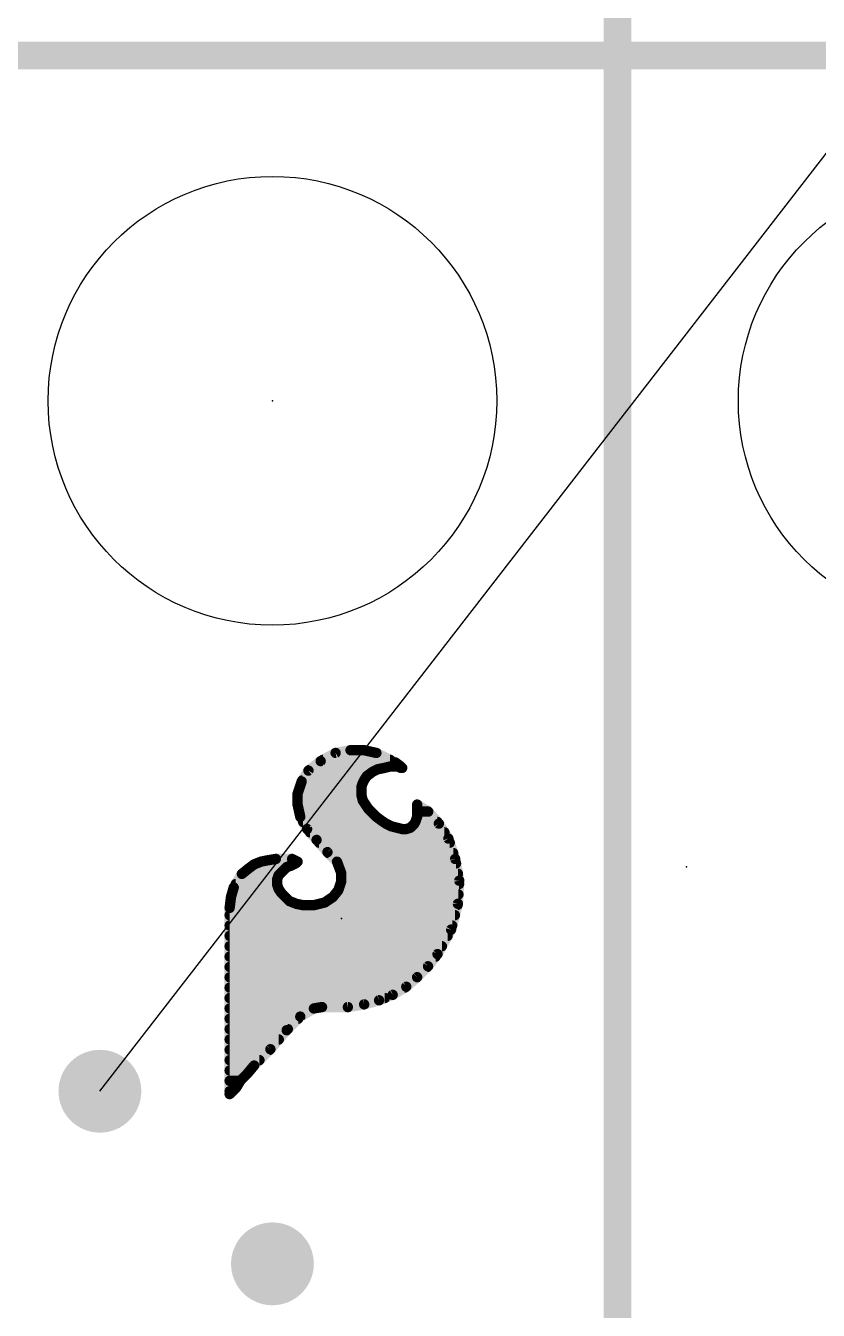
# Model space of a CAD drawing. Extents: x -17 to 166, y -13 to 51.
# Drawn here: x 43.9 to 49.74, y 13.63 to 23.08 of the extents above; entities that cross this region are included whole.
import ezdxf

# ---------------------------------------------------------------- set-up
doc = ezdxf.new("R2010")
doc.units = 0
for name, color, linetype in [('1', 12, 'CONTINUOUS'), ('16', 132, 'CONTINUOUS'), ('18', 110, 'CONTINUOUS'), ('19', 53, 'CONTINUOUS'), ('20', 31, 'CONTINUOUS'), ('23', 53, 'CONTINUOUS')]:
    doc.layers.add(name, color=color, linetype=linetype)

# ---------------------------------------------------------------- blocks, each defined once
blk = doc.blocks.new('ROUNDV')
at = {"const_width": 0.5}
blk.add_lwpolyline([(0, -0.25, 1), (0, 0.25, 1), (0, -0.25)], format="xyb", dxfattribs=at)

msp = doc.modelspace()

# ---------------------------------------------------------------- linework, layer by layer
at = {"layer": '1'}
for points, const_width in [([(48.26, 35.56), (48.26, 22.86)], 0.2032), ([(48.26, 22.86), (48.26, 35.56)], 0.2032), ([(48.26, 22.86), (25.4, 22.86)], 0.2032), ([(25.4, 22.86), (48.26, 22.86)], 0.2032), ([(48.26, 22.86), (48.26, 0)], 0.2032), ([(48.26, 22.86), (60.96, 22.86)], 0.2032), ([(48.26, 0), (48.26, 22.86)], 0.2032), ([(60.96, 22.86), (48.26, 22.86)], 0.2032), ([(46.295, 17.749), (46.185, 17.729)], 0.0762), ([(46.395, 17.749), (46.295, 17.749)], 0.0762), ([(46.485, 17.729), (46.395, 17.749)], 0.0762), ([(46.075, 17.669), (45.985, 17.599)], 0.0762), ([(46.185, 17.729), (46.075, 17.669)], 0.0762), ([(46.0922, 17.6784), (46.5862, 17.6784)], 0.0762), ([(46.625, 17.659), (46.485, 17.729)], 0.0762), ([(46.665, 17.629), (46.625, 17.659)], 0.0762), ([(45.985, 17.599), (45.935, 17.519)], 0.0762), ([(45.9891, 17.6022), (46.4814, 17.6022)], 0.0762), ([(46.395, 17.529), (46.415, 17.559)], 0.0762), ([(46.415, 17.559), (46.455, 17.589)], 0.0762), ([(46.455, 17.589), (46.495, 17.609)], 0.0762), ([(46.495, 17.609), (46.545, 17.619)], 0.0762), ([(46.545, 17.619), (46.585, 17.629)], 0.0762), ([(46.585, 17.629), (46.645, 17.629)], 0.0762), ([(46.645, 17.629), (46.665, 17.619)], 0.0762), ([(46.675, 17.619), (46.665, 17.629)], 0.0762), ([(46.665, 17.619), (46.675, 17.619)], 0.0762), ([(45.935, 17.519), (45.905, 17.429)], 0.0762), ([(45.9119, 17.4498), (46.375, 17.4498)], 0.0762), ([(45.9394, 17.526), (46.3935, 17.526)], 0.0762), ([(46.375, 17.479), (46.385, 17.509)], 0.0762), ([(46.375, 17.419), (46.375, 17.479)], 0.0762), ([(46.385, 17.509), (46.395, 17.529)], 0.0762), ([(45.905, 17.429), (45.905, 17.349)], 0.0762), ([(45.905, 17.3736), (46.3886, 17.3736)], 0.0762), ([(46.385, 17.379), (46.375, 17.419)], 0.0762), ([(46.425, 17.319), (46.385, 17.379)], 0.0762), ([(45.905, 17.349), (45.925, 17.259)], 0.0762), ([(45.9165, 17.2974), (46.4466, 17.2974)], 0.0762), ([(45.925, 17.259), (45.975, 17.169)], 0.0762), ([(46.485, 17.259), (46.425, 17.319)], 0.0762), ([(46.525, 17.229), (46.485, 17.259)], 0.0762), ([(46.785, 17.259), (46.775, 17.229)], 0.0762), ([(46.785, 17.349), (46.785, 17.259)], 0.0762), ([(46.865, 17.299), (46.785, 17.349)], 0.0762), ([(46.785, 17.2974), (46.8664, 17.2974)], 0.0762), ([(46.945, 17.209), (46.865, 17.299)], 0.0762), ([(45.946, 17.2212), (46.5367, 17.2212)], 0.0762), ([(45.975, 17.169), (46.045, 17.089)], 0.0762), ([(46.555, 17.209), (46.525, 17.229)], 0.0762), ([(46.595, 17.189), (46.555, 17.209)], 0.0762), ([(46.675, 17.169), (46.595, 17.189)], 0.0762), ([(46.705, 17.169), (46.675, 17.169)], 0.0762), ([(46.735, 17.179), (46.705, 17.169)], 0.0762), ([(46.765, 17.209), (46.735, 17.179)], 0.0762), ([(46.775, 17.229), (46.765, 17.209)], 0.0762), ([(46.7711, 17.2212), (46.9342, 17.2212)], 0.0762), ([(47.015, 17.099), (46.945, 17.209)], 0.0762), ([(45.996, 17.145), (46.9857, 17.145)], 0.0762), ([(46.045, 17.089), (46.125, 16.999)], 0.0762), ([(47.065, 16.949), (47.015, 17.099)], 0.0762), ([(46.063, 17.0688), (47.0251, 17.0688)], 0.0762), ([(46.125, 16.999), (46.195, 16.929)], 0.0762), ([(46.1314, 16.9926), (47.0505, 16.9926)], 0.0762), ([(45.585, 16.909), (45.545, 16.879)], 0.0762), ([(45.635, 16.929), (45.585, 16.909)], 0.0762), ([(45.6035, 16.9164), (45.8898, 16.9164)], 0.0762), ([(45.685, 16.939), (45.635, 16.929)], 0.0762), ([(45.745, 16.949), (45.685, 16.939)], 0.0762), ([(45.865, 16.949), (45.745, 16.949)], 0.0762), ([(45.765, 16.829), (45.825, 16.889)], 0.0762), ([(45.825, 16.889), (45.855, 16.899)], 0.0762), ([(45.855, 16.899), (45.895, 16.919)], 0.0762), ([(45.905, 16.929), (45.865, 16.949)], 0.0762), ([(45.895, 16.919), (45.905, 16.929)], 0.0762), ([(46.195, 16.929), (46.225, 16.849)], 0.0762), ([(46.1997, 16.9164), (47.0711, 16.9164)], 0.0762), ([(47.095, 16.789), (47.065, 16.949)], 0.0762), ([(45.495, 16.839), (45.435, 16.739)], 0.0762), ([(45.545, 16.879), (45.495, 16.839)], 0.0762), ([(45.4965, 16.8402), (45.7762, 16.8402)], 0.0762), ([(45.755, 16.799), (45.765, 16.829)], 0.0762), ([(45.755, 16.759), (45.755, 16.799)], 0.0762), ([(46.225, 16.849), (46.225, 16.779)], 0.0762), ([(46.225, 16.8402), (47.0854, 16.8402)], 0.0762), ([(47.085, 16.619), (47.095, 16.789)], 0.0762), ([(45.435, 16.739), (45.415, 16.669)], 0.0762), ([(45.45, 16.764), (45.755, 16.764)], 0.0762), ([(45.765, 16.729), (45.755, 16.759)], 0.0762), ([(45.785, 16.699), (45.765, 16.729)], 0.0762), ([(45.845, 16.639), (45.785, 16.699)], 0.0762), ([(46.205, 16.719), (46.165, 16.669)], 0.0762), ([(46.225, 16.779), (46.205, 16.719)], 0.0762), ([(46.22, 16.764), (47.0935, 16.764)], 0.0762), ([(45.415, 16.669), (45.405, 16.589)], 0.0762), ([(45.4078, 16.6116), (45.932, 16.6116)], 0.0762), ([(45.4204, 16.6878), (45.7962, 16.6878)], 0.0762), ([(45.895, 16.619), (45.845, 16.639)], 0.0762), ([(45.945, 16.609), (45.895, 16.619)], 0.0762), ([(46.025, 16.609), (45.945, 16.609)], 0.0762), ([(46.105, 16.629), (46.025, 16.609)], 0.0762), ([(46.0354, 16.6116), (47.0831, 16.6116)], 0.0762), ([(46.165, 16.669), (46.105, 16.629)], 0.0762), ([(46.18, 16.6878), (47.089, 16.6878)], 0.0762), ([(47.035, 16.429), (47.085, 16.619)], 0.0762), ([(45.405, 16.589), (45.405, 15.219)], 0.0762), ([(45.405, 16.5354), (47.063, 16.5354)], 0.0762), ([(45.405, 16.4592), (47.0429, 16.4592)], 0.0762), ([(46.935, 16.249), (47.035, 16.429)], 0.0762), ([(45.405, 16.383), (47.0094, 16.383)], 0.0762), ([(45.405, 16.3068), (46.9671, 16.3068)], 0.0762), ([(45.405, 16.2306), (46.9207, 16.2306)], 0.0762), ([(46.865, 16.159), (46.935, 16.249)], 0.0762), ([(45.405, 16.1544), (46.8604, 16.1544)], 0.0762), ([(46.785, 16.079), (46.865, 16.159)], 0.0762), ([(45.405, 16.0782), (46.7841, 16.0782)], 0.0762), ([(46.705, 16.009), (46.785, 16.079)], 0.0762), ([(45.405, 16.002), (46.6933, 16.002)], 0.0762), ([(46.505, 15.909), (46.605, 15.949)], 0.0762), ([(46.605, 15.949), (46.705, 16.009)], 0.0762), ([(45.405, 15.9258), (46.547, 15.9258)], 0.0762), ([(45.405, 15.8496), (46.0286, 15.8496)], 0.0762), ([(45.925, 15.789), (46.025, 15.849)], 0.0762), ([(46.025, 15.849), (46.085, 15.859)], 0.0762), ([(46.085, 15.859), (46.275, 15.859)], 0.0762), ([(46.275, 15.859), (46.395, 15.879)], 0.0762), ([(46.395, 15.879), (46.505, 15.909)], 0.0762), ([(45.405, 15.7734), (45.9094, 15.7734)], 0.0762), ([(45.825, 15.689), (45.925, 15.789)], 0.0762), ([(45.405, 15.6972), (45.8332, 15.6972)], 0.0762), ([(45.705, 15.549), (45.825, 15.689)], 0.0762), ([(45.405, 15.621), (45.7667, 15.621)], 0.0762), ([(45.405, 15.5448), (45.7008, 15.5448)], 0.0762), ([(45.405, 15.4686), (45.6246, 15.4686)], 0.0762), ([(45.585, 15.429), (45.705, 15.549)], 0.0762), ([(45.405, 15.3924), (45.5545, 15.3924)], 0.0762), ([(45.485, 15.319), (45.535, 15.369)], 0.0762), ([(45.535, 15.369), (45.585, 15.429)], 0.0762), ([(45.405, 15.3162), (45.4833, 15.3162)], 0.0762), ([(45.455, 15.269), (45.485, 15.319)], 0.0762), ([(45.405, 15.219), (45.455, 15.269)], 0.0762), ([(45.405, 15.24), (45.426, 15.24)], 0.0762)]:
    msp.add_lwpolyline(points, dxfattribs=dict(at, const_width=const_width))
for points, const_width in [([(48.3108, 22.86, 1), (48.2092, 22.86)], 0.1016), ([(48.26, 22.9108, 1), (48.26, 22.8092)], 0.1016), ([(48.3108, 22.86, 1), (48.2092, 22.86)], 0.1016), ([(48.26, 22.9108, 1), (48.26, 22.8092)], 0.1016), ([(48.2092, 22.86, 1), (48.3108, 22.86)], 0.1016), ([(48.2092, 22.86, 1), (48.3108, 22.86)], 0.1016), ([(48.26, 22.8092, 1), (48.26, 22.9108)], 0.1016), ([(48.26, 22.8092, 1), (48.26, 22.9108)], 0.1016), ([(46.295, 17.7681, 1), (46.295, 17.73)], 0.0381), ([(46.2984, 17.7303, 1), (46.2916, 17.7677)], 0.0381), ([(46.3991, 17.7676, 1), (46.3909, 17.7304)], 0.0381), ([(46.395, 17.73, 1), (46.395, 17.7681)], 0.0381), ([(46.0659, 17.6857, 1), (46.0841, 17.6523)], 0.0381), ([(46.0867, 17.654, 1), (46.0633, 17.684)], 0.0381), ([(46.0922, 17.6974, 1), (46.0922, 17.6593)], 0.0381), ([(46.1816, 17.7477, 1), (46.1884, 17.7103)], 0.0381), ([(46.1941, 17.7123, 1), (46.1759, 17.7457)], 0.0381), ([(46.4935, 17.746, 1), (46.4765, 17.712)], 0.0381), ([(46.4809, 17.7104, 1), (46.4891, 17.7476)], 0.0381), ([(46.5862, 17.6593, 1), (46.5862, 17.6974)], 0.0381), ([(46.6364, 17.6742, 1), (46.6136, 17.6438)], 0.0381), ([(46.6165, 17.642, 1), (46.6335, 17.676)], 0.0381), ([(45.9733, 17.614, 1), (45.9967, 17.584)], 0.0381), ([(46.0012, 17.5889, 1), (45.9688, 17.6091)], 0.0381), ([(45.9891, 17.6212, 1), (45.9891, 17.5831)], 0.0381), ([(46.4036, 17.5742, 1), (46.4264, 17.5438)], 0.0381), ([(46.4309, 17.5484, 1), (46.3991, 17.5696)], 0.0381), ([(46.4465, 17.606, 1), (46.4635, 17.572)], 0.0381), ([(46.4664, 17.5738, 1), (46.4436, 17.6042)], 0.0381), ([(46.4913, 17.6277, 1), (46.4987, 17.5903)], 0.0381), ([(46.4814, 17.5831, 1), (46.4814, 17.6212)], 0.0381), ([(46.5035, 17.592, 1), (46.4865, 17.626)], 0.0381), ([(46.5404, 17.6375, 1), (46.5496, 17.6005)], 0.0381), ([(46.5487, 17.6003, 1), (46.5413, 17.6377)], 0.0381), ([(46.585, 17.6481, 1), (46.585, 17.61)], 0.0381), ([(46.5896, 17.6105, 1), (46.5804, 17.6475)], 0.0381), ([(46.6535, 17.646, 1), (46.6365, 17.612)], 0.0381), ([(46.645, 17.61, 1), (46.645, 17.6481)], 0.0381), ([(46.6785, 17.6425, 1), (46.6515, 17.6155)], 0.0381), ([(46.665, 17.638, 1), (46.665, 17.5999)], 0.0381), ([(46.6536, 17.6138, 1), (46.6764, 17.6442)], 0.0381), ([(46.6565, 17.602, 1), (46.6735, 17.636)], 0.0381), ([(46.6615, 17.6055, 1), (46.6885, 17.6325)], 0.0381), ([(46.675, 17.5999, 1), (46.675, 17.638)], 0.0381), ([(45.9119, 17.4688, 1), (45.9119, 17.4307)], 0.0381), ([(45.9188, 17.5291, 1), (45.9512, 17.5089)], 0.0381), ([(45.9531, 17.513, 1), (45.9169, 17.525)], 0.0381), ([(45.9394, 17.545, 1), (45.9394, 17.5069)], 0.0381), ([(46.3941, 17.479, 1), (46.3559, 17.479)], 0.0381), ([(46.3569, 17.485, 1), (46.3931, 17.473)], 0.0381), ([(46.368, 17.5175, 1), (46.402, 17.5005)], 0.0381), ([(46.4031, 17.503, 1), (46.3669, 17.515)], 0.0381), ([(46.375, 17.4307, 1), (46.375, 17.4688)], 0.0381), ([(46.3791, 17.5396, 1), (46.4109, 17.5184)], 0.0381), ([(46.412, 17.5205, 1), (46.378, 17.5375)], 0.0381), ([(46.3935, 17.5069, 1), (46.3935, 17.545)], 0.0381), ([(45.8869, 17.435, 1), (45.9231, 17.423)], 0.0381), ([(45.905, 17.3926, 1), (45.905, 17.3545)], 0.0381), ([(45.9241, 17.429, 1), (45.886, 17.429)], 0.0381), ([(46.3559, 17.419, 1), (46.3941, 17.419)], 0.0381), ([(46.3935, 17.4236, 1), (46.3565, 17.4144)], 0.0381), ([(46.4009, 17.3896, 1), (46.3691, 17.3684)], 0.0381), ([(46.3665, 17.3744, 1), (46.4035, 17.3836)], 0.0381), ([(46.3886, 17.3545, 1), (46.3886, 17.3926)], 0.0381), ([(45.9236, 17.3531, 1), (45.8864, 17.3449)], 0.0381), ([(45.886, 17.349, 1), (45.9241, 17.349)], 0.0381), ([(45.9165, 17.3164, 1), (45.9165, 17.2783)], 0.0381), ([(45.9417, 17.2683, 1), (45.9083, 17.2497)], 0.0381), ([(46.4385, 17.3325, 1), (46.4115, 17.3055)], 0.0381), ([(46.4091, 17.3084, 1), (46.4409, 17.3296)], 0.0381), ([(46.4466, 17.2783, 1), (46.4466, 17.3164)], 0.0381), ([(46.4964, 17.2742, 1), (46.4736, 17.2438)], 0.0381), ([(46.8041, 17.349, 1), (46.766, 17.349)], 0.0381), ([(46.7951, 17.3652, 1), (46.7749, 17.3328)], 0.0381), ([(46.785, 17.3164, 1), (46.785, 17.2783)], 0.0381), ([(46.8031, 17.253, 1), (46.7669, 17.265)], 0.0381), ([(46.8792, 17.3117, 1), (46.8508, 17.2863)], 0.0381), ([(46.8549, 17.2828, 1), (46.8751, 17.3152)], 0.0381), ([(46.8664, 17.2783, 1), (46.8664, 17.3164)], 0.0381), ([(45.9064, 17.2549, 1), (45.9436, 17.2631)], 0.0381), ([(45.946, 17.2402, 1), (45.946, 17.2021)], 0.0381), ([(45.9893, 17.1815, 1), (45.9607, 17.1565)], 0.0381), ([(46.4715, 17.2455, 1), (46.4985, 17.2725)], 0.0381), ([(46.5356, 17.2449, 1), (46.5144, 17.2131)], 0.0381), ([(46.5136, 17.2138, 1), (46.5364, 17.2442)], 0.0381), ([(46.5635, 17.226, 1), (46.5465, 17.192)], 0.0381), ([(46.5367, 17.2021, 1), (46.5367, 17.2402)], 0.0381), ([(46.5444, 17.1931, 1), (46.5656, 17.2249)], 0.0381), ([(46.5996, 17.2075, 1), (46.5904, 17.1705)], 0.0381), ([(46.5865, 17.172, 1), (46.6035, 17.206)], 0.0381), ([(46.675, 17.1881, 1), (46.675, 17.15)], 0.0381), ([(46.6704, 17.1505, 1), (46.6796, 17.1875)], 0.0381), ([(46.699, 17.1871, 1), (46.711, 17.1509)], 0.0381), ([(46.705, 17.15, 1), (46.705, 17.1881)], 0.0381), ([(46.7215, 17.1925, 1), (46.7485, 17.1655)], 0.0381), ([(46.741, 17.1609, 1), (46.729, 17.1971)], 0.0381), ([(46.748, 17.2175, 1), (46.782, 17.2005)], 0.0381), ([(46.7785, 17.1955, 1), (46.7515, 17.2225)], 0.0381), ([(46.7711, 17.2402, 1), (46.7711, 17.2021)], 0.0381), ([(46.7569, 17.235, 1), (46.7931, 17.223)], 0.0381), ([(46.792, 17.2205, 1), (46.758, 17.2375)], 0.0381), ([(46.766, 17.259, 1), (46.8041, 17.259)], 0.0381), ([(46.9611, 17.2192, 1), (46.9289, 17.1988)], 0.0381), ([(46.9308, 17.1963, 1), (46.9592, 17.2217)], 0.0381), ([(46.9342, 17.2021, 1), (46.9342, 17.2402)], 0.0381), ([(45.9583, 17.1597, 1), (45.9917, 17.1783)], 0.0381), ([(45.996, 17.164, 1), (45.996, 17.1259)], 0.0381), ([(46.0592, 17.1017, 1), (46.0308, 17.0763)], 0.0381), ([(46.0307, 17.0765, 1), (46.0593, 17.1015)], 0.0381), ([(46.9857, 17.1259, 1), (46.9857, 17.164)], 0.0381), ([(47.0331, 17.105, 1), (46.9969, 17.093)], 0.0381), ([(46.9989, 17.0888, 1), (47.0311, 17.1092)], 0.0381), ([(46.063, 17.0878, 1), (46.063, 17.0497)], 0.0381), ([(46.1385, 17.0125, 1), (46.1115, 16.9855)], 0.0381), ([(46.1108, 16.9863, 1), (46.1392, 17.0117)], 0.0381), ([(46.1314, 17.0116, 1), (46.1314, 16.9735)], 0.0381), ([(47.0251, 17.0497, 1), (47.0251, 17.0878)], 0.0381), ([(47.0505, 16.9735, 1), (47.0505, 17.0116)], 0.0381), ([(45.5779, 16.9267, 1), (45.5921, 16.8913)], 0.0381), ([(45.5964, 16.8938, 1), (45.5736, 16.9242)], 0.0381), ([(45.6035, 16.9354, 1), (45.6035, 16.8973)], 0.0381), ([(45.6313, 16.9477, 1), (45.6387, 16.9103)], 0.0381), ([(45.6421, 16.9113, 1), (45.6279, 16.9467)], 0.0381), ([(45.6819, 16.9578, 1), (45.6881, 16.9202)], 0.0381), ([(45.6887, 16.9203, 1), (45.6813, 16.9577)], 0.0381), ([(45.745, 16.9681, 1), (45.745, 16.93)], 0.0381), ([(45.7481, 16.9302, 1), (45.7419, 16.9678)], 0.0381), ([(45.819, 16.9071, 1), (45.831, 16.8709)], 0.0381), ([(45.8385, 16.8755, 1), (45.8115, 16.9025)], 0.0381), ([(45.8465, 16.916, 1), (45.8635, 16.882)], 0.0381), ([(45.8735, 16.966, 1), (45.8565, 16.932)], 0.0381), ([(45.861, 16.8809, 1), (45.849, 16.9171)], 0.0381), ([(45.865, 16.93, 1), (45.865, 16.9681)], 0.0381), ([(45.8815, 16.9325, 1), (45.9085, 16.9055)], 0.0381), ([(45.9035, 16.902, 1), (45.8865, 16.936)], 0.0381), ([(45.8898, 16.8973, 1), (45.8898, 16.9354)], 0.0381), ([(45.9185, 16.9155, 1), (45.8915, 16.9425)], 0.0381), ([(45.8965, 16.912, 1), (45.9135, 16.946)], 0.0381), ([(46.2128, 16.9357, 1), (46.1772, 16.9223)], 0.0381), ([(46.1997, 16.9354, 1), (46.1997, 16.8973)], 0.0381), ([(46.1815, 16.9155, 1), (46.2085, 16.9425)], 0.0381), ([(47.0837, 16.9525, 1), (47.0463, 16.9455)], 0.0381), ([(47.0469, 16.943, 1), (47.0831, 16.955)], 0.0381), ([(47.0711, 16.8973, 1), (47.0711, 16.9354)], 0.0381), ([(45.4831, 16.8539, 1), (45.5069, 16.8241)], 0.0381), ([(45.4965, 16.8592, 1), (45.4965, 16.8211)], 0.0381), ([(45.5113, 16.8292, 1), (45.4787, 16.8488)], 0.0381), ([(45.5336, 16.8942, 1), (45.5564, 16.8638)], 0.0381), ([(45.5569, 16.8641, 1), (45.5331, 16.8939)], 0.0381), ([(45.7741, 16.799, 1), (45.736, 16.799)], 0.0381), ([(45.7369, 16.805, 1), (45.7731, 16.793)], 0.0381), ([(45.7515, 16.8425, 1), (45.7785, 16.8155)], 0.0381), ([(45.7831, 16.823, 1), (45.7469, 16.835)], 0.0381), ([(45.7762, 16.8211, 1), (45.7762, 16.8592)], 0.0381), ([(46.225, 16.8592, 1), (46.225, 16.8211)], 0.0381), ([(46.2441, 16.849, 1), (46.206, 16.849)], 0.0381), ([(46.2072, 16.8423, 1), (46.2428, 16.8557)], 0.0381), ([(47.114, 16.7879, 1), (47.076, 16.7901)], 0.0381), ([(47.0854, 16.8211, 1), (47.0854, 16.8592)], 0.0381), ([(45.4187, 16.7488, 1), (45.4513, 16.7292)], 0.0381), ([(45.4533, 16.7338, 1), (45.4167, 16.7442)], 0.0381), ([(45.45, 16.783, 1), (45.45, 16.7449)], 0.0381), ([(45.7731, 16.765, 1), (45.7369, 16.753)], 0.0381), ([(45.736, 16.759, 1), (45.7741, 16.759)], 0.0381), ([(45.7809, 16.7396, 1), (45.7491, 16.7184)], 0.0381), ([(45.7469, 16.723, 1), (45.7831, 16.735)], 0.0381), ([(45.755, 16.7449, 1), (45.755, 16.783)], 0.0381), ([(45.7985, 16.7125, 1), (45.7715, 16.6855)], 0.0381), ([(46.1869, 16.725, 1), (46.2231, 16.713)], 0.0381), ([(46.2199, 16.7071, 1), (46.1901, 16.7309)], 0.0381), ([(46.22, 16.783, 1), (46.22, 16.7449)], 0.0381), ([(46.206, 16.779, 1), (46.2441, 16.779)], 0.0381), ([(46.2431, 16.773, 1), (46.2069, 16.785)], 0.0381), ([(47.0763, 16.7855, 1), (47.1137, 16.7925)], 0.0381), ([(47.0935, 16.7449, 1), (47.0935, 16.783)], 0.0381), ([(45.4078, 16.6306, 1), (45.4078, 16.5925)], 0.0381), ([(45.3967, 16.6742, 1), (45.4333, 16.6638)], 0.0381), ([(45.4339, 16.6666, 1), (45.3961, 16.6714)], 0.0381), ([(45.4204, 16.7068, 1), (45.4204, 16.6687)], 0.0381), ([(45.7691, 16.6884, 1), (45.8009, 16.7096)], 0.0381), ([(45.7962, 16.6687, 1), (45.7962, 16.7068)], 0.0381), ([(45.8521, 16.6567, 1), (45.8379, 16.6213)], 0.0381), ([(45.8315, 16.6255, 1), (45.8585, 16.6525)], 0.0381), ([(45.8987, 16.6377, 1), (45.8913, 16.6003)], 0.0381), ([(45.8879, 16.6013, 1), (45.9021, 16.6367)], 0.0381), ([(45.945, 16.6281, 1), (45.945, 16.59)], 0.0381), ([(45.932, 16.5925, 1), (45.932, 16.6306)], 0.0381), ([(45.9413, 16.5903, 1), (45.9487, 16.6277)], 0.0381), ([(46.0204, 16.6275, 1), (46.0296, 16.5905)], 0.0381), ([(46.0354, 16.6306, 1), (46.0354, 16.5925)], 0.0381), ([(46.025, 16.59, 1), (46.025, 16.6281)], 0.0381), ([(46.0944, 16.6449, 1), (46.1156, 16.6131)], 0.0381), ([(46.1096, 16.6105, 1), (46.1004, 16.6475)], 0.0381), ([(46.1501, 16.6809, 1), (46.1799, 16.6571)], 0.0381), ([(46.1756, 16.6531, 1), (46.1544, 16.6849)], 0.0381), ([(46.18, 16.7068, 1), (46.18, 16.6687)], 0.0381), ([(47.066, 16.6201, 1), (47.104, 16.6179)], 0.0381), ([(47.1034, 16.6142, 1), (47.0666, 16.6238)], 0.0381), ([(47.0831, 16.5925, 1), (47.0831, 16.6306)], 0.0381), ([(47.089, 16.6687, 1), (47.089, 16.7068)], 0.0381), ([(45.3861, 16.5914, 1), (45.4239, 16.5866)], 0.0381), ([(45.405, 16.5544, 1), (45.405, 16.5163)], 0.0381), ([(45.4241, 16.589, 1), (45.386, 16.589)], 0.0381), ([(47.063, 16.5163, 1), (47.063, 16.5544)], 0.0381), ([(45.405, 16.4782, 1), (45.405, 16.4401)], 0.0381), ([(47.0166, 16.4338, 1), (47.0534, 16.4242)], 0.0381), ([(47.0517, 16.4197, 1), (47.0183, 16.4383)], 0.0381), ([(47.0429, 16.4401, 1), (47.0429, 16.4782)], 0.0381), ([(45.405, 16.402, 1), (45.405, 16.3639)], 0.0381), ([(47.0094, 16.3639, 1), (47.0094, 16.402)], 0.0381), ([(45.405, 16.3258, 1), (45.405, 16.2877)], 0.0381), ([(45.405, 16.2496, 1), (45.405, 16.2115)], 0.0381), ([(46.9183, 16.2583, 1), (46.9517, 16.2397)], 0.0381), ([(46.95, 16.2373, 1), (46.92, 16.2607)], 0.0381), ([(46.9207, 16.2115, 1), (46.9207, 16.2496)], 0.0381), ([(46.9671, 16.2877, 1), (46.9671, 16.3258)], 0.0381), ([(45.405, 16.1735, 1), (45.405, 16.1354)], 0.0381), ([(46.85, 16.1707, 1), (46.88, 16.1473)], 0.0381), ([(46.8785, 16.1455, 1), (46.8515, 16.1725)], 0.0381), ([(46.8604, 16.1354, 1), (46.8604, 16.1735)], 0.0381), ([(45.405, 16.0973, 1), (45.405, 16.0592)], 0.0381), ([(46.7715, 16.0925, 1), (46.7985, 16.0655)], 0.0381), ([(46.7975, 16.0647, 1), (46.7725, 16.0933)], 0.0381), ([(46.7841, 16.0592, 1), (46.7841, 16.0973)], 0.0381), ([(45.405, 16.0211, 1), (45.405, 15.983)], 0.0381), ([(46.5952, 15.9653, 1), (46.6148, 15.9327)], 0.0381), ([(46.6121, 15.9313, 1), (46.5979, 15.9667)], 0.0381), ([(46.6925, 16.0233, 1), (46.7175, 15.9947)], 0.0381), ([(46.6933, 15.983, 1), (46.6933, 16.0211)], 0.0381), ([(46.7148, 15.9927, 1), (46.6952, 16.0253)], 0.0381), ([(45.405, 15.9449, 1), (45.405, 15.9068)], 0.0381), ([(45.405, 15.8687, 1), (45.405, 15.8306)], 0.0381), ([(46.0219, 15.8678, 1), (46.0281, 15.8302)], 0.0381), ([(46.0348, 15.8327, 1), (46.0152, 15.8653)], 0.0381), ([(46.0286, 15.8306, 1), (46.0286, 15.8687)], 0.0381), ([(46.085, 15.878, 1), (46.085, 15.8399)], 0.0381), ([(46.0881, 15.8402, 1), (46.0819, 15.8778)], 0.0381), ([(46.2719, 15.8778, 1), (46.2781, 15.8402)], 0.0381), ([(46.275, 15.8399, 1), (46.275, 15.878)], 0.0381), ([(46.39, 15.8974, 1), (46.4, 15.8606)], 0.0381), ([(46.3981, 15.8602, 1), (46.3919, 15.8978)], 0.0381), ([(46.4979, 15.9267, 1), (46.5121, 15.8913)], 0.0381), ([(46.51, 15.8906, 1), (46.5, 15.9274)], 0.0381), ([(46.547, 15.9068, 1), (46.547, 15.9449)], 0.0381), ([(45.405, 15.7925, 1), (45.405, 15.7544)], 0.0381), ([(45.9152, 15.8053, 1), (45.9348, 15.7727)], 0.0381), ([(45.9094, 15.7544, 1), (45.9094, 15.7925)], 0.0381), ([(45.9385, 15.7755, 1), (45.9115, 15.8025)], 0.0381), ([(45.405, 15.7163, 1), (45.405, 15.6782)], 0.0381), ([(45.8115, 15.7025, 1), (45.8385, 15.6755)], 0.0381), ([(45.8395, 15.6766, 1), (45.8105, 15.7014)], 0.0381), ([(45.8332, 15.6782, 1), (45.8332, 15.7163)], 0.0381), ([(45.405, 15.6401, 1), (45.405, 15.602)], 0.0381), ([(45.7667, 15.602, 1), (45.7667, 15.6401)], 0.0381), ([(45.405, 15.5639, 1), (45.405, 15.5258)], 0.0381), ([(45.405, 15.4877, 1), (45.405, 15.4496)], 0.0381), ([(45.6246, 15.4496, 1), (45.6246, 15.4877)], 0.0381), ([(45.6905, 15.5614, 1), (45.7195, 15.5366)], 0.0381), ([(45.7185, 15.5355, 1), (45.6915, 15.5625)], 0.0381), ([(45.7008, 15.5258, 1), (45.7008, 15.5639)], 0.0381), ([(45.405, 15.4115, 1), (45.405, 15.3734)], 0.0381), ([(45.5485, 15.3555, 1), (45.5215, 15.3825)], 0.0381), ([(45.5545, 15.3734, 1), (45.5545, 15.4115)], 0.0381), ([(45.5715, 15.4425, 1), (45.5985, 15.4155)], 0.0381), ([(45.5996, 15.4168, 1), (45.5704, 15.4412)], 0.0381), ([(45.405, 15.3353, 1), (45.405, 15.2972)], 0.0381), ([(45.4715, 15.3325, 1), (45.4985, 15.3055)], 0.0381), ([(45.5013, 15.3092, 1), (45.4687, 15.3288)], 0.0381), ([(45.4833, 15.2972, 1), (45.4833, 15.3353)], 0.0381), ([(45.5204, 15.3812, 1), (45.5496, 15.3568)], 0.0381), ([(45.405, 15.2591, 1), (45.405, 15.221)], 0.0381), ([(45.3915, 15.2325, 1), (45.4185, 15.2055)], 0.0381), ([(45.386, 15.219, 1), (45.4241, 15.219)], 0.0381), ([(45.426, 15.221, 1), (45.426, 15.2591)], 0.0381), ([(45.4387, 15.2788, 1), (45.4713, 15.2592)], 0.0381), ([(45.4685, 15.2555, 1), (45.4415, 15.2825)], 0.0381)]:
    msp.add_lwpolyline(points, format="xyb", dxfattribs=dict(at, const_width=const_width))
at = {"layer": '16', "const_width": 0.2032}
for points in [[(48.26, 35.56), (48.26, 22.86)], [(48.26, 22.86), (48.26, 35.56)], [(48.26, 22.86), (25.4, 22.86)], [(25.4, 22.86), (48.26, 22.86)], [(48.26, 22.86), (48.26, 0)], [(48.26, 22.86), (60.96, 22.86)], [(48.26, 0), (48.26, 22.86)], [(60.96, 22.86), (48.26, 22.86)]]:
    msp.add_lwpolyline(points, dxfattribs=at)
at = {"layer": '16', "const_width": 0.1016}
for points in [[(48.3108, 22.86, 1), (48.2092, 22.86)], [(48.26, 22.9108, 1), (48.26, 22.8092)], [(48.3108, 22.86, 1), (48.2092, 22.86)], [(48.26, 22.9108, 1), (48.26, 22.8092)], [(48.2092, 22.86, 1), (48.3108, 22.86)], [(48.2092, 22.86, 1), (48.3108, 22.86)], [(48.26, 22.8092, 1), (48.26, 22.9108)], [(48.26, 22.8092, 1), (48.26, 22.9108)]]:
    msp.add_lwpolyline(points, format="xyb", dxfattribs=at)
at = {"layer": '19'}
msp.add_line((44.45, 15.24), (51.435, 24.257), dxfattribs=at)
at = {"layer": '20', "const_width": 0.2032}
for points in [[(48.26, 35.56), (48.26, 0)], [(0, 22.86), (60.96, 22.86)]]:
    msp.add_lwpolyline(points, dxfattribs=at)
at = {"layer": '20'}
for centre in [(45.72, 20.32), (50.8, 20.32)]:
    msp.add_circle(centre, 1.651, dxfattribs=at)
at = {"layer": '23'}
for p in [(45.72, 20.32), (48.768, 16.891), (46.228, 16.51)]:
    msp.add_point(p, dxfattribs=at)

# ---------------------------------------------------------------- block references
at = {"layer": '18', "xscale": 0.6096, "yscale": 0.6096}
for p in [(44.45, 15.24), (44.45, 15.24), (45.72, 13.97), (45.72, 13.97)]:
    msp.add_blockref('ROUNDV', p, dxfattribs=at)

doc.saveas('drawing.dxf')
